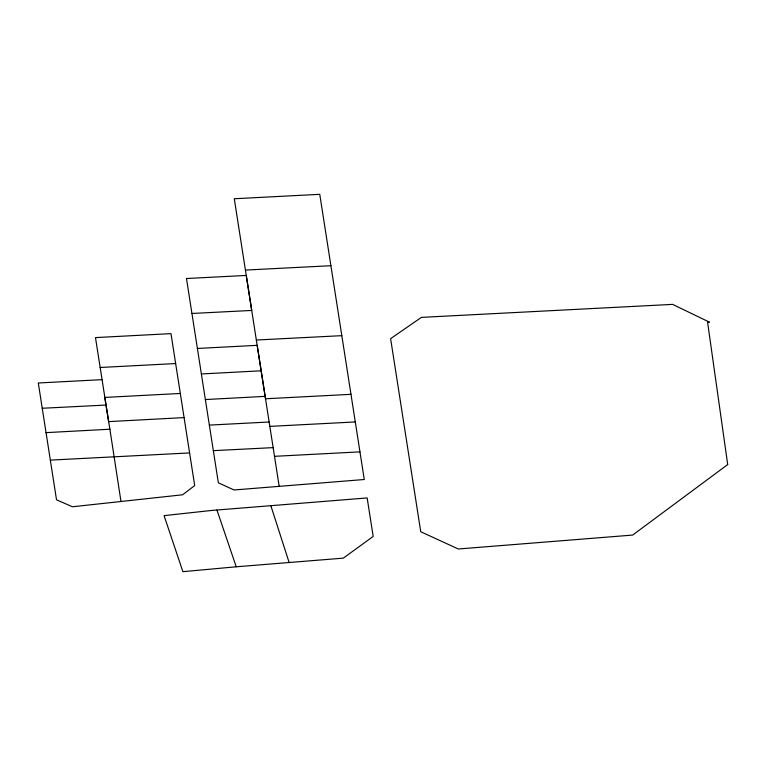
<?xml version="1.0" encoding="UTF-8"?>
<svg xmlns="http://www.w3.org/2000/svg" width="766" height="766" viewBox="0 0 766 766"><rect width="100%" height="100%" fill="white"/><g stroke="black" fill="none" stroke-linecap="round" stroke-linejoin="round"><path stroke-width="1.15" d="M236.234 566.792L182.892 571.675L164.077 515.633L211.78 510.434L367.153 497.938L373.186 536.439L343.302 558.136L236.234 566.792L216.931 510.012M201.372 373.961L261.187 370.792L265.515 398.77L350.972 394.327L364.271 479.506L234.023 489.981L218.348 482.791L186.483 278.518L246.25 275.444L251.736 310.441L191.95 313.466M205.355 399.555L265.151 396.367M184.079 417.594L108.648 421.616L95.482 337.595L170.981 333.641L194.688 485.567L182.634 494.779L72.454 506.776L56.521 499.796L38.3 382.99L102.022 379.658M46.027 432.637L109.892 429.228L120.98 501.5M197.379 348.453L257.165 345.332L261.187 370.792M100.126 367.489L175.653 363.553M180.316 393.465L104.77 397.42L109.892 429.228M209.348 425.092L269.134 421.999M269.814 426.384L355.3 421.951M189.595 452.926L50.326 460.117M274.487 456.325L359.972 451.863M245.426 270.072L330.912 265.716L350.972 394.327M256.351 340.027L341.827 335.661M42.235 408.268L105.957 405.061M213.341 450.657L273.127 447.631M270.838 505.675L289.117 562.464M330.912 265.716L319.757 194.325L234.281 198.748L279.188 486.353M727.7 464.56L632.668 535.07L458.327 548.992L420.745 531.738L390.612 338.658L421.396 317.383L672.605 304.38L709.479 322.17L707.583 322.218L727.7 464.56"/></g></svg>
